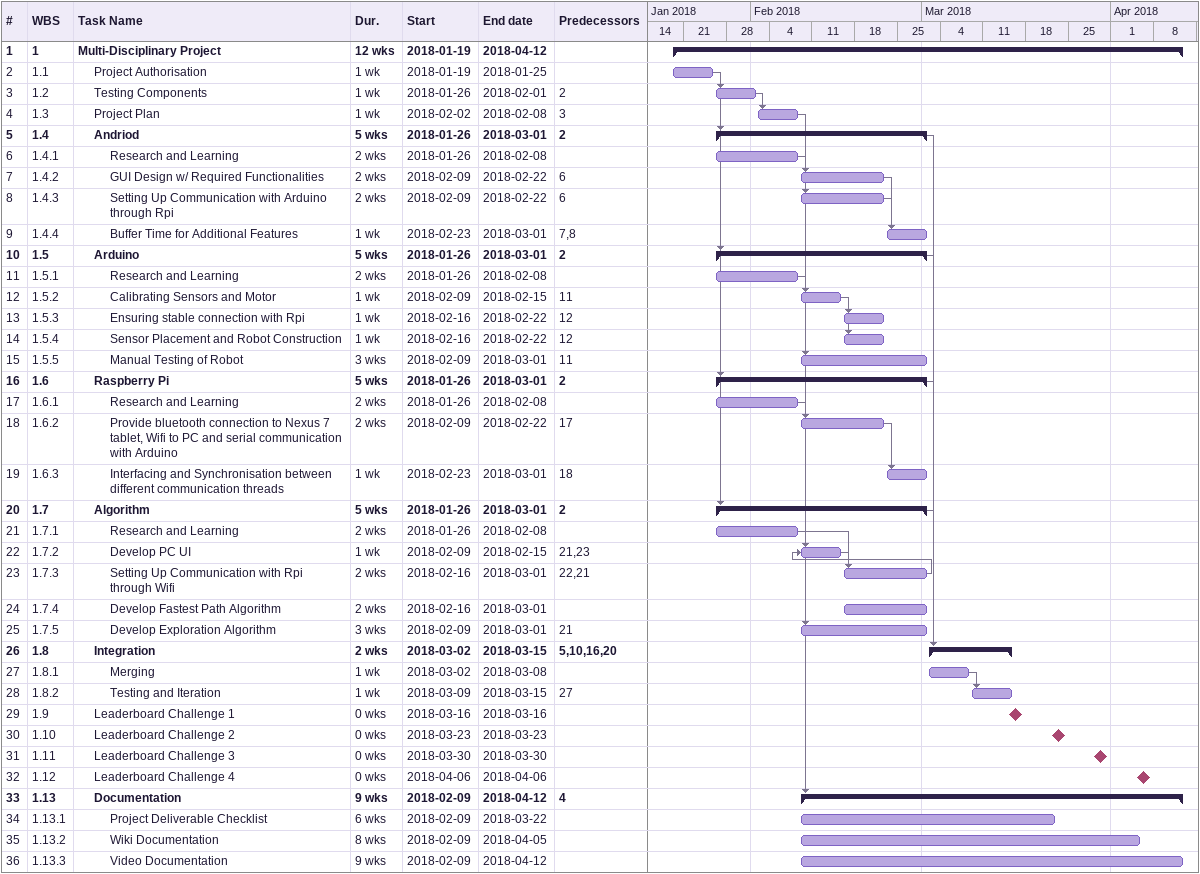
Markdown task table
| ID | WBS | Task | Duration | Start | Finish | Predecessors |
|---|---|---|---|---|---|---|
| 1 | 1 | **Multi-Disciplinary Project** | 12w | 2018-01-19 | 2018-04-12 |  |
| 2 | 1.1 | Project Authorisation | 1w | 2018-01-19 | 2018-01-25 |  |
| 3 | 1.2 | Testing Components | 1w | 2018-01-26 | 2018-02-01 | 2 |
| 4 | 1.3 | Project Plan | 1w | 2018-02-02 | 2018-02-08 | 3 |
| 5 | 1.4 | **Andriod** | 5w | 2018-01-26 | 2018-03-01 | 2 |
| 6 | 1.4.1 | Research and Learning | 2w | 2018-01-26 | 2018-02-08 |  |
| 7 | 1.4.2 | GUI Design w/ Required Functionalities | 2w | 2018-02-09 | 2018-02-22 | 6 |
| 8 | 1.4.3 | Setting Up Communication with Arduino through Rpi | 2w | 2018-02-09 | 2018-02-22 | 6 |
| 9 | 1.4.4 | Buffer Time for Additional Features | 1w | 2018-02-23 | 2018-03-01 | 7, 8 |
| 10 | 1.5 | **Arduino** | 5w | 2018-01-26 | 2018-03-01 | 2 |
| 11 | 1.5.1 | Research and Learning | 2w | 2018-01-26 | 2018-02-08 |  |
| 12 | 1.5.2 | Calibrating Sensors and Motor | 1w | 2018-02-09 | 2018-02-15 | 11 |
| 13 | 1.5.3 | Ensuring stable connection with Rpi | 1w | 2018-02-16 | 2018-02-22 | 12 |
| 14 | 1.5.4 | Sensor Placement and Robot Construction | 1w | 2018-02-16 | 2018-02-22 | 12 |
| 15 | 1.5.5 | Manual Testing of Robot | 3w | 2018-02-09 | 2018-03-01 | 11 |
| 16 | 1.6 | **Raspberry Pi** | 5w | 2018-01-26 | 2018-03-01 | 2 |
| 17 | 1.6.1 | Research and Learning | 2w | 2018-01-26 | 2018-02-08 |  |
| 18 | 1.6.2 | Provide bluetooth connection to Nexus 7 tablet, Wifi to PC and serial communication with Arduino | 2w | 2018-02-09 | 2018-02-22 | 17 |
| 19 | 1.6.3 | Interfacing and Synchronisation between different communication threads | 1w | 2018-02-23 | 2018-03-01 | 18 |
| 20 | 1.7 | **Algorithm** | 5w | 2018-01-26 | 2018-03-01 | 2 |
| 21 | 1.7.1 | Research and Learning | 2w | 2018-01-26 | 2018-02-08 |  |
| 22 | 1.7.2 | Develop PC UI | 1w | 2018-02-09 | 2018-02-15 | 21, 23 |
| 23 | 1.7.3 | Setting Up Communication with Rpi through Wifi | 2w | 2018-02-16 | 2018-03-01 | 22, 21 |
| 24 | 1.7.4 | Develop Fastest Path Algorithm | 2w | 2018-02-16 | 2018-03-01 |  |
| 25 | 1.7.5 | Develop Exploration Algorithm | 3w | 2018-02-09 | 2018-03-01 | 21 |
| 26 | 1.8 | **Integration** | 2w | 2018-03-02 | 2018-03-15 | 5, 10, 16, 20 |
| 27 | 1.8.1 | Merging | 1w | 2018-03-02 | 2018-03-08 |  |
| 28 | 1.8.2 | Testing and Iteration | 1w | 2018-03-09 | 2018-03-15 | 27 |
| 29 | 1.9 | Leaderboard Challenge 1 | 0w | 2018-03-16 | 2018-03-16 |  |
| 30 | 1.10 | Leaderboard Challenge 2 | 0w | 2018-03-23 | 2018-03-23 |  |
| 31 | 1.11 | Leaderboard Challenge 3 | 0w | 2018-03-30 | 2018-03-30 |  |
| 32 | 1.12 | Leaderboard Challenge 4 | 0w | 2018-04-06 | 2018-04-06 |  |
| 33 | 1.13 | **Documentation** | 9w | 2018-02-09 | 2018-04-12 | 4 |
| 34 | 1.13.1 | Project Deliverable Checklist | 6w | 2018-02-09 | 2018-03-22 |  |
| 35 | 1.13.2 | Wiki Documentation | 8w | 2018-02-09 | 2018-04-05 |  |
| 36 | 1.13.3 | Video Documentation | 9w | 2018-02-09 | 2018-04-12 |  |
